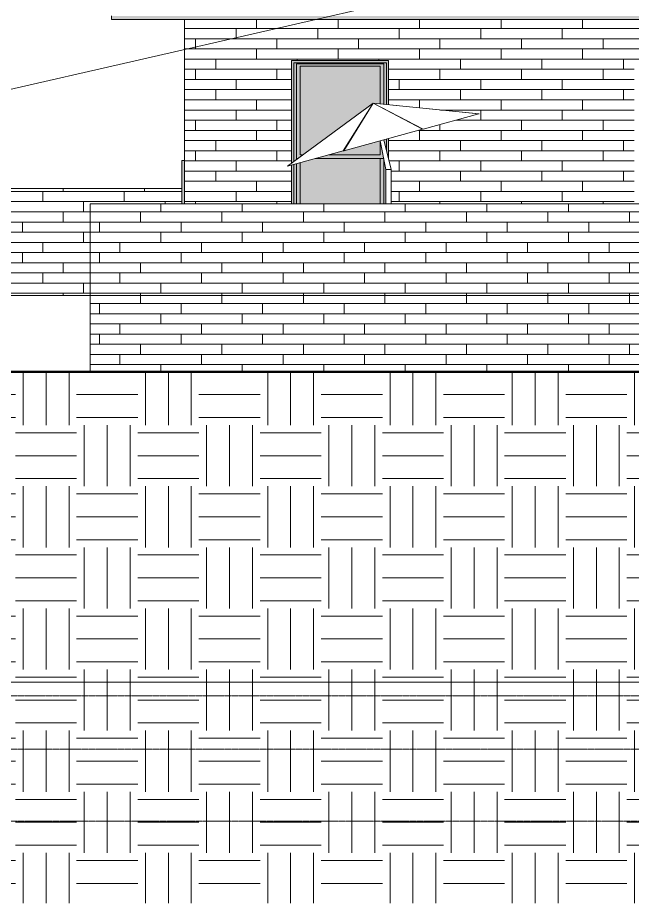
# Model space of a CAD drawing. Header units: inches. Extents: x 1750 to 8392, y -297 to 660.
# Drawn here: x 2031.4 to 2272.6, y -238.8 to 109.1 of the extents above; entities that cross this region are included whole.
import ezdxf

# ---------------------------------------------------------------- set-up
doc = ezdxf.new("R2010")
doc.units = ezdxf.units.IN
doc.header["$MEASUREMENT"] = 0
doc.linetypes.add('Aligning Line 1_8_', pattern=[0.25, 0.125, -0.125])
doc.linetypes.add('Grid Line 1_2_', pattern=[0.875, 0.5, -0.125, 0.125, -0.125])
for name, color, linetype, lineweight in [('0-1', 7, 'Continuous', 5), ('A-CLNG-1', 13, 'Continuous', 5), ('A-CLNG-2', 13, 'Continuous', 9), ('A-FLOR-LEVL-1', 51, 'Grid Line 1_2_', 9), ('A-GENM', 5, 'Continuous', 9), ('A-GLAZ-1', 151, 'Continuous', 9), ('A-WALL-1', 113, 'Continuous', 9), ('A-WALL-PATT-1', 111, 'Continuous', 9), ('C-TOPO', 7, 'Continuous', 9), ('C-TOPO-1', 250, 'Continuous', 50), ('G-ANNO-SYMB', 111, 'Aligning Line 1_8_', 9), ('G-ANNO-SYMB-1', 147, 'Aligning Line 1_8_', 9), ('G-ANNO-TEXT', 231, 'Continuous', 9), ('G-IMPT', 8, 'Continuous', 9), ('I-FURN', 30, 'Continuous', 9)]:
    doc.layers.add(name, color=color, linetype=linetype, lineweight=lineweight)
pattern_1 = [(0, (2101.136, 0.8), (0, 4), []), (90, (2101.136, 0.8), (-8, 8), [4, -28]), (90, (2117.136, 4.8), (-8, 8), [4, -28])]

# ---------------------------------------------------------------- blocks, each defined once
blk = doc.blocks.new('CTR  - Topography_rvt-1-BUILDING ELEVATION - EAST')
at = {"layer": 'C-TOPO'}
h = blk.add_hatch(dxfattribs=at)
h.set_pattern_fill('FP_8', color=256, style=0, pattern_type=2)
h.set_pattern_definition([(0, (2870.5, 0), (24, 24), [24, -24]), (0, (2870.5, 9), (24, 24), [24, -24]), (0, (2870.5, 18), (24, 24), [24, -24]), (90, (2873.5, 21), (-24, 24), [24, -24]), (90, (2882.5, 21), (-24, 24), [24, -24]), (90, (2891.5, 21), (-24, 24), [24, -24])])
h.paths.add_polyline_path([(2195.01, -238.8), (2313.65, -238.8), (2313.65, -30), (1926.86, -30), (1926.86, -238.8), (2191.13, -238.8)], flags=0)
for p, q in [((2019.76, 0), (2059.8, 0)), ((2059.66, 0), (2059.8, 0)), ((2002.31, -30), (2097.28, -30)), ((2122.32, -30), (2097.28, -30)), ((2172.23, -30), (2122.32, -30)), ((2202.1, -30), (2172.23, -30)), ((2202.1, -30), (2271.93, -30)), ((2313.65, -30), (2271.93, -30))]:
    blk.add_line(p, q, dxfattribs=at)
at = {"layer": 'C-TOPO-1'}
for p, q in [((2097.28, -30), (2002.31, -30)), ((2122.32, -30), (2097.28, -30)), ((2172.23, -30), (2122.32, -30)), ((2202.1, -30), (2172.23, -30)), ((2271.93, -30), (2202.1, -30)), ((2313.65, -30), (2271.93, -30))]:
    blk.add_line(p, q, dxfattribs=at)
blk = doc.blocks.new('CTR - 1st Phase -Stairs _ Elevators_rvt-1-BUILDING ELEVATION - EAST')
at = {"layer": 'A-FLOR-LEVL-1'}
for p, q in [((1830.2, 0), (4168.71, 0)), ((1830.2, -30), (4168.71, -30)), ((1830.2, -152), (4168.71, -152))]:
    blk.add_line(p, q, dxfattribs=at)
at = {"layer": 'G-ANNO-SYMB-1'}
blk.add_line((1926.86, -206.49), (4071.96, -206.49), dxfattribs=at)
blk = doc.blocks.new('Outdoor Table01 - 02ZUTB01_dwg-2525485-BUILDING ELEVATION - EAST')
at = {"layer": 'G-IMPT'}
for p, q in [((2170.92, 75.5), (2137.24, 50.77)), ((2170.92, 75.5), (2137.24, 50.77)), ((2170.92, 75.5), (2137.35, 50.8)), ((2170.92, 75.5), (2159.18, 56.75)), ((2170.92, 75.5), (2159.43, 56.82)), ((2190.31, 65.24), (2170.92, 75.5)), ((2170.92, 75.5), (2212.5, 71.29)), ((2170.92, 75.5), (2212.5, 71.29)), ((2170.92, 75.5), (2212.39, 71.26)), ((2170.92, 75.5), (2190.56, 65.31)), ((2212.39, 71.26), (2190.56, 65.31)), ((2190.31, 65.24), (2159.43, 56.82)), ((2175.92, 49.5), (2173.68, 60.7)), ((2177.92, 49.5), (2175.14, 61.1)), ((2159.18, 56.75), (2137.35, 50.8)), ((2175.92, 36), (2175.92, 49.5)), ((2177.92, 49.5), (2175.92, 49.5)), ((2177.92, 36), (2177.92, 49.5))]:
    blk.add_line(p, q, dxfattribs=at)
blk = doc.blocks.new('Outdoor Table01 - Outdoor Table01-1294297-BUILDING ELEVATION - EAST')
blk.add_blockref('Outdoor Table01 - 02ZUTB01_dwg-2525485-BUILDING ELEVATION - EAST', (0, 0))
blk = doc.blocks.new('Window-Double_Hung-Andersen-400_Series-Tilt_Wash - 1st Floor-V14-BUILDING ELEVATION - EAST')
at = {"layer": 'A-GLAZ-1'}
h = blk.add_hatch(color=256, dxfattribs=at)
h.paths.add_polyline_path([(2140.79, 36), (2140.79, 51.73), (2138.91, 51.22), (2138.91, 36), (2140.3, 36)], flags=0)
h.paths.add_polyline_path([(2175.06, 36), (2175.92, 36), (2175.88, 49.7), (2175.06, 53.75), (2175.06, 36.4)], flags=0)
h.paths.add_polyline_path([(2138.91, 51.95), (2140.79, 53.32), (2140.79, 91), (2175.06, 91), (2175.06, 75.08), (2176.94, 74.89), (2176.94, 92.25), (2138.91, 92.25), (2138.91, 53.75)], flags=0)
h.paths.add_polyline_path([(2176.94, 53.62), (2176.94, 61.59), (2175.14, 61.1), (2176.9, 53.75)], flags=0)
h.paths.add_polyline_path([(2176.94, 72.32), (2176.94, 72.38), (2175.06, 73.31), (2176.45, 72.57)], flags=0)
h = blk.add_hatch(color=256, dxfattribs=at)
h.paths.add_polyline_path([(2148.18, 53.75), (2175.06, 53.75), (2175.02, 54), (2173.68, 60.7), (2173.62, 60.69), (2173.62, 55.25), (2153.68, 55.25), (2149.74, 54.17)], flags=0)
h.paths.add_polyline_path([(2140.79, 53.75), (2141.36, 53.75), (2143.4, 55.25), (2142.22, 55.25), (2142.22, 90), (2173.62, 90), (2173.62, 75.22), (2175.06, 75.08), (2175.06, 91), (2140.79, 90.99), (2140.79, 53.77)], flags=0)
h.paths.add_polyline_path([(2175.06, 73.31), (2175.06, 73.35), (2174.59, 73.56)], flags=0)
h = blk.add_hatch(color=256, dxfattribs=at)
h.paths.add_polyline_path([(2170.92, 75.5), (2173.62, 75.22), (2173.62, 90), (2142.22, 90), (2142.22, 55.25), (2143.4, 55.25), (2170.75, 75.37)], flags=0)
h.paths.add_polyline_path([(2158.24, 55.25), (2159.18, 56.75), (2153.68, 55.25)], flags=0)
h.paths.add_polyline_path([(2170.92, 55.25), (2173.62, 55.25), (2173.62, 60.69), (2159.43, 56.82), (2168.92, 72.3), (2158.24, 55.25), (2161.49, 55.25)], flags=0)
h.paths.add_polyline_path([(2173.62, 74.07), (2173.62, 74.1), (2172.81, 74.5)], flags=0)
h = blk.add_hatch(color=256, dxfattribs=at)
h.paths.add_polyline_path([(2142.22, 36), (2142.22, 52.13), (2140.79, 51.73), (2140.79, 36), (2141.3, 36)], flags=0)
h.paths.add_polyline_path([(2173.62, 36), (2175.06, 36), (2175.06, 53.75), (2173.62, 53.75), (2173.62, 36.4)], flags=0)
h.paths.add_polyline_path([(2140.79, 53.32), (2141.36, 53.75), (2140.79, 53.75)], flags=0)
blk.add_hatch(color=256, dxfattribs=at).paths.add_polyline_path([(2144.73, 36), (2173.62, 36), (2173.62, 53.75), (2148.18, 53.75), (2142.22, 52.13), (2142.22, 36)], flags=0)
for p, q in [((2176.94, 92.25), (2138.91, 92.25)), ((2138.91, 92.25), (2138.91, 51.95)), ((2138.91, 92.25), (2138.91, 51.95)), ((2176.94, 92.25), (2138.91, 92.25)), ((2139.72, 91.31), (2176.12, 91.31)), ((2139.72, 52.54), (2139.72, 91.31)), ((2140.79, 53.32), (2140.79, 91)), ((2140.79, 91), (2175.06, 91)), ((2175.06, 91), (2175.06, 75.08)), ((2176.12, 74.97), (2176.12, 91.31)), ((2176.94, 74.89), (2176.94, 92.25)), ((2176.94, 92.25), (2176.94, 74.89)), ((2142.22, 55.25), (2142.22, 90)), ((2142.22, 90), (2173.62, 90)), ((2173.62, 90), (2173.62, 75.22)), ((2176.12, 72.75), (2176.12, 72.8)), ((2176.94, 72.32), (2176.94, 72.38)), ((2176.94, 72.38), (2176.94, 72.32)), ((2173.62, 60.69), (2173.62, 55.25)), ((2176.12, 57), (2176.12, 61.37)), ((2176.94, 53.62), (2176.94, 61.59)), ((2176.94, 61.59), (2176.94, 53.62)), ((2140.79, 53.75), (2141.36, 53.75)), ((2143.4, 55.25), (2142.22, 55.25)), ((2148.18, 53.75), (2175.06, 53.75)), ((2173.62, 55.25), (2153.68, 55.25)), ((2173.62, 53.75), (2173.62, 36)), ((2175.06, 53.82), (2175.06, 36)), ((2138.91, 51.22), (2138.91, 36)), ((2138.91, 51.22), (2138.91, 36)), ((2139.72, 36), (2139.72, 51.44)), ((2140.79, 36), (2140.79, 51.73)), ((2142.22, 36), (2142.22, 52.13))]:
    blk.add_line(p, q, dxfattribs=at)
blk = doc.blocks.new('V-Series_EWC4_SPVU_RFA_2015 - 1ST FLOOR-V28-BUILDING ELEVATION - EAST')
at = {"layer": 'A-GENM'}
blk.add_hatch(color=256, dxfattribs=at).paths.add_polyline_path([(2095.82, 36), (2096.82, 36), (2096.82, 53), (2095.82, 53), (2095.82, 36.4)], flags=0)
for p in [(2095.82, 36), (2096.82, 53)]:
    blk.add_line(p, (2095.82, 53), dxfattribs=at)

msp = doc.modelspace()

# ---------------------------------------------------------------- hatches: boundary and pattern name
at = {"layer": 'A-CLNG-1'}
msp.add_hatch(color=256, dxfattribs=at).paths.add_polyline_path([(2521.9565, 108.375), (2522.9737, 108.375), (2522.9737, 109.75), (2068.1737, 109.75), (2068.1737, 108.375), (2520.3237, 108.375)], flags=0)
at = {"layer": 'A-WALL-PATT-1'}
h = msp.add_hatch(dxfattribs=at)
h.set_pattern_fill('FP_14', color=256, style=0, pattern_type=2)
h.set_pattern_definition(pattern_1)
h.paths.add_polyline_path([(2098.6429, 36), (2105.4487, 36), (2105.4487, 108.375), (2096.8237, 108.375), (2096.8237, 36)], flags=0)
h = msp.add_hatch(dxfattribs=at)
h.set_pattern_fill('FP_14', color=256, style=0, pattern_type=2)
h.set_pattern_definition(pattern_1)
h.paths.add_polyline_path([(2366.983, 0), (2367.6237, 0), (2367.5934, 10.5685), (2367.4742, 10.7422), (2367.3993, 10.9444), (2367.3737, 11.3785), (2367.3993, 35.3785), (2367.4742, 35.5807), (2367.6907, 35.8379), (2367.8737, 35.9455), (2368.0125, 35.9836), (2368.235, 35.9836), (2368.4355, 35.917), (2368.5742, 35.8229), (2368.6541, 35.7544), (2368.7733, 35.5807), (2368.8482, 35.3785), (2368.8737, 35.1615), (2368.8482, 10.9444), (2368.7733, 10.7422), (2368.6237, 10.4645), (2368.6237, 0), (2520.3237, 0), (2520.3237, 108.375), (2105.4487, 108.375), (2105.4487, 36), (2138.912, 36), (2138.912, 51.2217), (2137.35, 50.7957), (2138.912, 51.9451), (2138.912, 92.25), (2176.9355, 92.25), (2176.9355, 74.8855), (2212.391, 71.2614), (2190.5609, 65.3077), (2176.9355, 72.3797), (2176.9713, 72.2983), (2190.3067, 65.2384), (2176.9355, 61.5917), (2176.9355, 53.6178), (2177.9237, 49.5), (2177.9237, 36), (2273.312, 36), (2273.312, 92.25), (2311.3355, 92.25), (2311.3355, 36), (2312.6612, 36), (2312.6612, 92), (2348.7862, 92), (2348.7862, 0.5), (2313.6487, 0.4976), (2313.6487, 0), (2366.7899, 0)], flags=0)
h.paths.add_polyline_path([(2369.312, 13.9375), (2369.312, 92.25), (2407.3355, 92.25), (2407.3355, 13.9375), (2370.1245, 13.9375)], flags=0)
h.paths.add_polyline_path([(2454.7756, 13.9375), (2446.112, 13.9375), (2446.112, 92.25), (2484.1355, 92.25), (2484.1355, 13.9375), (2463.1552, 13.9375)], flags=0)
h.paths.add_polyline_path([(2360.2095, 85.7022), (2359.8279, 85.7149), (2360.0205, 85.7022), (2360.2083, 85.7022)], flags=0)
h.paths.add_polyline_path([(2362.6001, 77.384), (2355.7412, 77.384), (2355.7412, 77.9781), (2355.9874, 77.9781), (2356.0437, 79.2383), (2356.0594, 79.4177), (2356.4396, 81.1541), (2356.7484, 82.0113), (2357.52, 82.8954), (2358.2871, 83.4062), (2358.2871, 83.6562), (2358.4813, 83.6562), (2358.535, 83.7238), (2358.3547, 83.7238), (2358.3842, 85.2238), (2358.5398, 85.2238), (2358.4472, 85.2913), (2358.2871, 85.2913), (2358.2871, 85.5413), (2358.4103, 85.5733), (2358.4813, 85.6382), (2359.1303, 85.7271), (2358.9851, 85.7102), (2358.9677, 85.744), (2358.9419, 85.7609), (2358.846, 85.744), (2358.8372, 85.8142), (2358.7926, 85.832), (2358.8372, 85.9275), (2359.1447, 87.8305), (2358.6112, 88.0514), (2358.1452, 88.409), (2357.7877, 88.875), (2357.5629, 89.4177), (2357.4862, 90), (2357.5629, 90.5823), (2357.7877, 91.125), (2358.1452, 91.591), (2358.7354, 92), (2359.1539, 92.1733), (2359.7362, 92.25), (2360.3957, 92.1414), (2360.8612, 91.9486), (2361.3272, 91.591), (2361.6848, 91.125), (2361.9096, 90.5823), (2361.9862, 90), (2361.9096, 89.4177), (2361.6848, 88.875), (2361.3272, 88.409), (2360.8612, 88.0514), (2360.3284, 87.8267), (2360.6799, 85.8641), (2360.6779, 85.7994), (2360.5814, 85.7967), (2360.5814, 85.751), (2360.5814, 85.7082), (2360.234, 85.707), (2360.427, 85.702), (2361.0252, 85.6186), (2361.1178, 85.5413), (2361.1853, 85.5413), (2361.1853, 85.2913), (2360.9912, 85.2913), (2360.9327, 85.2238), (2361.1178, 85.2238), (2361.0883, 83.7238), (2360.9327, 83.7238), (2361.0252, 83.6562), (2361.1853, 83.6562), (2361.1853, 83.4062), (2362.0614, 82.8113), (2362.7808, 81.926), (2363.1697, 80.662), (2363.4131, 79.4177), (2363.4851, 77.9781), (2363.7313, 77.9781), (2363.7313, 77.384), (2362.6215, 77.384)], flags=0)
h = msp.add_hatch(dxfattribs=at)
h.set_pattern_fill('FP_17', color=256, style=0, pattern_type=2)
h.set_pattern_definition([(0, (1929.199, 0.8), (0, 4), []), (90, (1929.199, 0.8), (-8, 8), [4, -28]), (90, (1945.199, 4.8), (-8, 8), [4, -28])])
h.paths.add_polyline_path([(2694.3237, -0.75), (2696.3237, -0.75), (2696.3237, 0), (2656.3237, 0), (2656.3237, -0.75), (2693.6987, -0.75)], flags=0)
h.paths.add_polyline_path([(1983.8212, 0), (2059.7987, 0), (2059.7987, 36), (2095.8237, 36), (2095.8237, 42), (1931.3237, 42), (1931.3237, 0), (1972.9307, 0)], flags=0)
h = msp.add_hatch(dxfattribs=at)
h.set_pattern_fill('FP_9', color=256, style=0, pattern_type=2)
h.set_pattern_definition([(0, (2311.524, 0.8), (0, 4), []), (90, (2311.524, 0.8), (-8, 8), [4, -28]), (90, (2327.524, 4.8), (-8, 8), [4, -28])])
h.paths.add_polyline_path([(2313.6487, -30), (2313.6487, 36), (2059.7987, 36), (2059.7987, -30), (2271.9265, -30)], flags=0)

# ---------------------------------------------------------------- linework, layer by layer
at = {"layer": 'A-CLNG-2'}
for p, q in [((2068.1737, 108.375), (2068.1737, 109.75)), ((2522.9737, 108.375), (2068.1737, 108.375))]:
    msp.add_line(p, q, dxfattribs=at)
at = {"layer": 'A-FLOR-LEVL-1'}
for p, q in [((1830.9484, 0), (4167.9645, 0)), ((1830.9484, -30), (4167.9645, -30)), ((1830.9484, -152), (4167.9645, -152))]:
    msp.add_line(p, q, dxfattribs=at)
at = {"layer": 'A-WALL-1'}
for p, q in [((2096.8237, 36), (2096.8237, 108.375)), ((2095.8237, 42), (1927.0737, 42)), ((2313.6487, 36), (2059.7987, 36)), ((2059.7987, 36), (2059.7987, -30))]:
    msp.add_line(p, q, dxfattribs=at)
at = {"layer": 'G-ANNO-SYMB'}
for p, q in [((1926.8612, -157.3105), (4072.0372, -157.3105)), ((1926.8612, -178.2392), (4072.0372, -178.2392))]:
    msp.add_line(p, q, dxfattribs=at)
at = {"layer": 'G-ANNO-TEXT'}
msp.add_line((2243.11, 130.1383), (1978.215, 69.3194), dxfattribs=at)

# ---------------------------------------------------------------- block references
at = {"layer": '0-1'}
for name in ['CTR - 1st Phase -Stairs _ Elevators_rvt-1-BUILDING ELEVATION - EAST', 'CTR  - Topography_rvt-1-BUILDING ELEVATION - EAST']:
    msp.add_blockref(name, (0, 0), dxfattribs=at)
at = {"layer": 'A-GENM'}
msp.add_blockref('V-Series_EWC4_SPVU_RFA_2015 - 1ST FLOOR-V28-BUILDING ELEVATION - EAST', (0, 0), dxfattribs=at)
at = {"layer": 'A-GLAZ-1'}
msp.add_blockref('Window-Double_Hung-Andersen-400_Series-Tilt_Wash - 1st Floor-V14-BUILDING ELEVATION - EAST', (0, 0), dxfattribs=at)
at = {"layer": 'I-FURN'}
msp.add_blockref('Outdoor Table01 - Outdoor Table01-1294297-BUILDING ELEVATION - EAST', (0, 0), dxfattribs=at)

doc.saveas('drawing.dxf')
